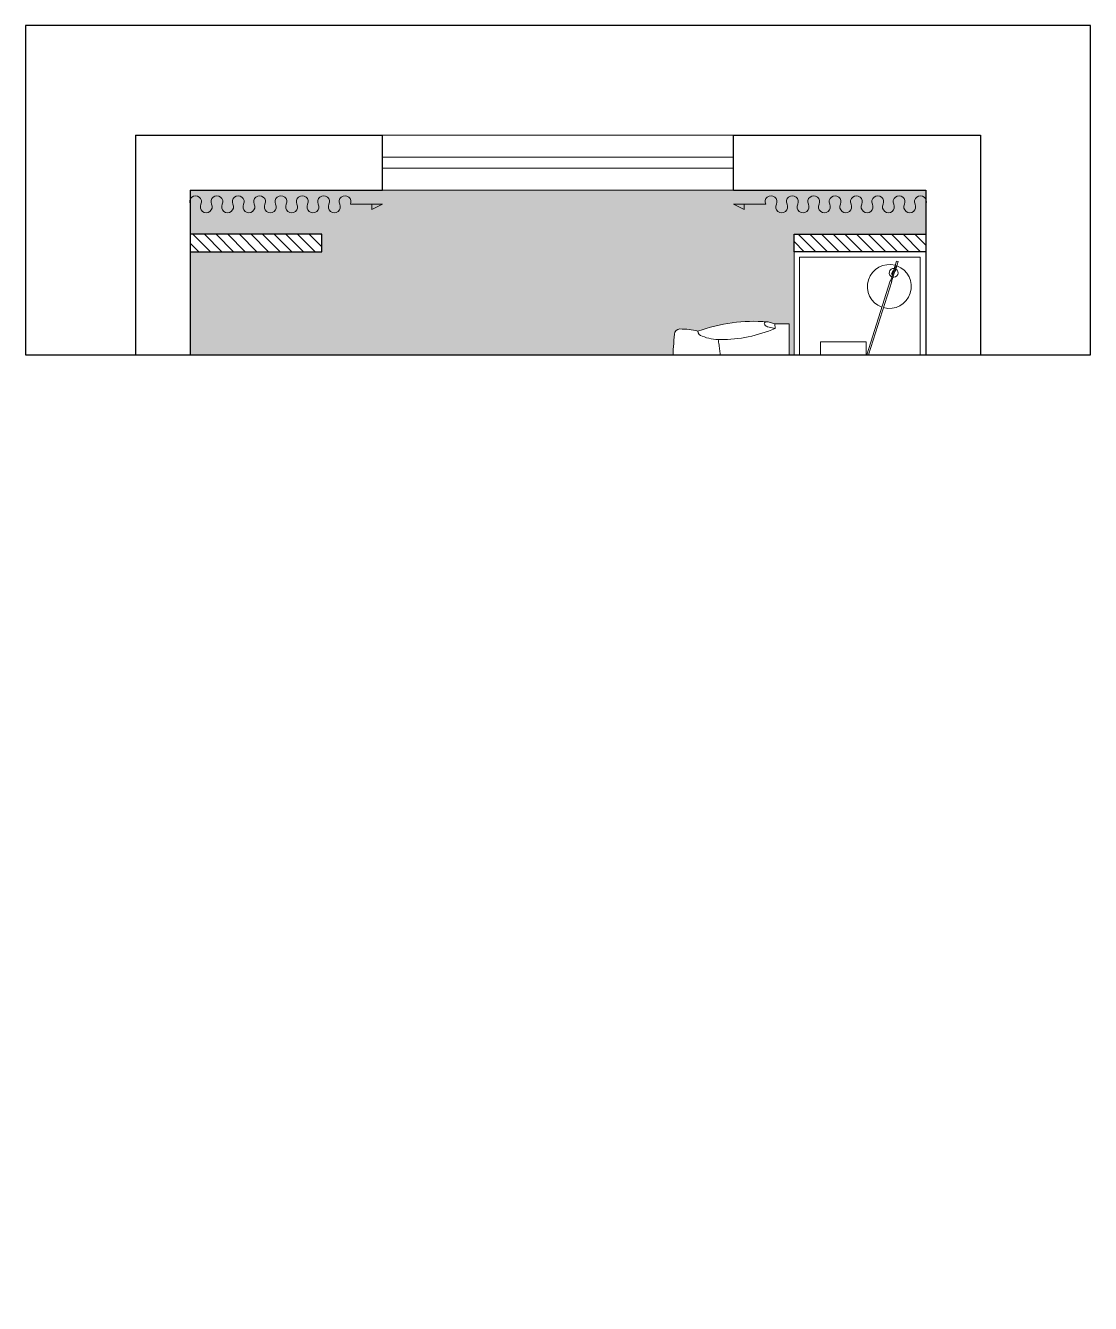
# Model space of a CAD drawing. Header units: millimetres. Extents: x 3162 to 221128, y -144913 to 11496.
# Drawn here: x 215230 to 220080, y -30081 to -24260 of the extents above; entities that cross this region are included whole.
import ezdxf
from ezdxf.xclip import XClip

# ---------------------------------------------------------------- set-up
doc = ezdxf.new("R2010")
doc.units = ezdxf.units.MM
doc.header["$LTSCALE"] = 10
doc.header["$XCLIPFRAME"] = 2
doc.linetypes.add('DASH', pattern=[8.89, 6.35, -2.54])
doc.linetypes.add('HIDDEN', pattern=[9.525, 6.35, -3.175])
for name, color, linetype, lineweight in [('FC-Hatch【平面填充】', 250, 'Continuous', 0), ('FF-Curtain【平面窗帘】', 32, 'Continuous', 0), ('FF-Win【窗】', 132, 'Continuous', 0), ('FF-【活动成品家具】', 51, 'Continuous', 0), ('Hidden【虚线】', 136, 'DASH', 0)]:
    doc.layers.add(name, color=color, linetype=linetype, lineweight=lineweight)
doc.layers.add('WALL_NEW【新建墙体】', color=4, linetype='Continuous')
doc.layers.add('WALL【墙体】', color=7, linetype='Continuous')
pattern_1 = [(45, (-17235.556, 16249.696), (-26.516504, 26.516504), [])]

# ---------------------------------------------------------------- blocks, each defined once
blk = doc.blocks.new('hlw_3_1600_250')
for p, q in [((-0.5, 0.078125), (0.5, 0.078125)), ((-0.5, -0.078125), (0.5, -0.078125))]:
    blk.add_line(p, q)
at = {"linetype": 'HIDDEN', "ltscale": 15}
for p, q in [((-0.5, 0.015625), (0.5, 0.015625)), ((-0.5, -0.015625), (0.5, -0.015625))]:
    blk.add_line(p, q, dxfattribs=at)
blk = doc.blocks.new('tasklight')
at = {"color": 251}
for p, q in [((-25, 96.3), (440.3, 242.9)), ((-22.6, 88.7), (442.7, 235.3)), ((457.5, 270.3), (495.7, 282.4)), ((459, 265.6), (497.2, 277.6)), ((471.1, 227.4), (509.2, 239.4)), ((472.6, 222.7), (510.7, 234.7)), ((474.8, 265.3), (527.3, 281.8)), ((483.9, 236.7), (536.3, 253.2)), ((487.8, 282.5), (492.5, 284)), ((488.5, 280.1), (487.8, 282.5)), ((491.5, 270.6), (490, 275.3)), ((493.3, 281.6), (492.5, 284)), ((496.3, 272.1), (494.8, 276.8)), ((497.2, 277.6), (495.7, 282.4)), ((500.6, 242), (502.1, 237.2)), ((505.3, 243.5), (506.8, 238.7)), ((508.3, 233.9), (509.1, 231.5)), ((509.2, 239.4), (510.7, 234.7)), ((503.6, 232.4), (504.3, 230)), ((504.3, 230), (509.1, 231.5)), ((-115.6, 67.8), (-70.8, 81.9)), ((-113.2, 60.1), (-115.6, 67.8)), ((-113.2, 60.1), (-68.4, 74.3)), ((-96, 71.9), (-24.4, 94.4)), ((-94.8, 68), (-96, 71.9)), ((-94.8, 68), (-23.2, 90.6)), ((-71.7, 84.7), (-56.5, 89.6)), ((-70.8, 81.9), (-71.7, 84.7)), ((-55.6, 86.7), (-70.8, 81.9)), ((-70.8, 81.9), (-70.2, 80)), ((-69, 76.2), (-68.4, 74.3)), ((-67.4, 80.9), (-68, 82.8)), ((-57.8, 83.9), (-58.4, 85.8)), ((-55.6, 86.7), (-56.5, 89.6)), ((-22.6, 88.7), (-25, 96.3))]:
    blk.add_line(p, q, dxfattribs=at)
for radius in [35, 15]:
    blk.add_circle((572.3, 280.3), radius, dxfattribs=at)
for centre, radius, start, end in [((572.3, 280.3), 70, 209.85888, 185.11163), ((465, 246.5), 25, 107.48525, 287.48525), ((465, 246.5), 20, 107.48525, 287.48525), ((479.4, 251), 15, 107.48525, 287.48525), ((572.3, 280.3), 45, 178.01403, 216.95647), ((0, 100), 100, 19.7777, 195.19281), ((0, 100), 100, 199.7777, 15.19281), ((-62, 80.5), 20, 209.02221, 185.94829)]:
    blk.add_arc(centre, radius, start, end, dxfattribs=at)
blk = doc.blocks.new('海龙_04090929')
at = {"color": 0, "linetype": 'ByBlock'}
for p, q in [((271.2, -44.5, 0), (-271.2, -45.4, 0)), ((-271.1, -109.6, 0), (-271.2, -45.4, 0)), ((271.3, -108.7, 0), (271.2, -44.5, 0)), ((-278.9, -136.2, 0), (-271.1, -109.6, 0)), ((-271.1, -109.6, 0), (-250.2, -109.5, 0)), ((-271.1, -109.6, 0), (-250.2, -109.5, 0)), ((-250.2, -109.5, 0), (-258, -144.4, 0)), ((-250.2, -109.5, 0), (-258, -144.4, 0)), ((250.4, -108.6, 0), (258.3, -143.6, 0)), ((271.3, -108.7, 0), (250.4, -108.6, 0)), ((250.4, -108.6, 0), (258.3, -143.6, 0)), ((271.3, -108.7, 0), (250.4, -108.6, 0)), ((279.2, -135.3, 0), (271.3, -108.7, 0))]:
    blk.add_line(p, q, dxfattribs=at)
at = {"ltscale": 500}
blk.add_lwpolyline([(600, 577.1), (600, -22.9), (-600, -22.9), (-600, 577.1)], close=True, dxfattribs=at)
at = {"color": 251}
for points in [[(575, 552.1), (575, 2.1), (-575, 2.1), (-575, 552.1)], [(483.8, 61), (233.8, 61), (233.8, 411), (483.8, 411)], [(-189.7, 304.9), (189.7, 304.9), (189.7, 97.6), (-189.7, 97.6)]]:
    blk.add_lwpolyline(points, close=True, dxfattribs=at)
blk.add_lwpolyline([(281, 411), (281, 453.9), (531, 453.9), (531, 103.9), (483.8, 103.9)], dxfattribs=at)
at = {"color": 0, "linetype": 'ByBlock'}
for centre, radius, start, end in [((-825.4, -356.4, 0), 625.9, 359.84129, 23.2355), ((-825.4, -356.4, 0), 625.9, 359.84129, 23.2355), ((826.4, -353.7, 0), 625.9, 156.94898, 180.3432), ((826.4, -353.7, 0), 625.9, 156.94898, 180.3432), ((490.4, -202.2, 0), 773.1, 175.80336, 199.53273), ((-255.2, -145.3, 0), 25.4, 158.99011, 180.62502), ((-255.2, -145.3, 0), 25.4, 180.62502, 200.62672), ((-255.2, -145.3, 0), 25.4, 180.62502, 200.62672), ((-273, -152, 0), 6.35, 200.62672, 296.64596), ((-273, -152, 0), 6.35, 200.62672, 296.64596), ((-281.6, -135, 0), 25.4, 296.64596, 338.28256), ((-281.6, -135, 0), 25.4, 296.64596, 338.28256), ((-489.9, -203.8, 0), 773.1, 340.65176, 4.38113), ((281.9, -134.1, 0), 25.4, 201.90193, 243.53853), ((281.9, -134.1, 0), 25.4, 201.90193, 243.53853), ((273.4, -151.2, 0), 6.35, 243.53853, 339.55777), ((273.4, -151.2, 0), 6.35, 243.53853, 339.55777), ((255.5, -144.5, 0), 25.4, 359.55947, 21.19437), ((255.5, -144.5, 0), 25.4, 339.55777, 359.55947), ((255.5, -144.5, 0), 25.4, 339.55777, 359.55947), ((-411.2, -361.5, 0), 211.7, 337.8885, 0.9101), ((-411.2, -361.5, 0), 211.7, 337.8885, 0.9101), ((2.4, -1560, 0), 1208.4, 80.56409, 99.62039), ((2.4, -1560, 0), 1208.4, 80.56409, 99.62039), ((412.2, -360.1, 0), 211.7, 179.27439, 202.29599), ((412.2, -360.1, 0), 211.7, 179.27439, 202.29599), ((133.9, -545.8, 0), 381.7, 167.11391, 179.48638), ((-239.7, -435.3, 0), 25.4, 273.35663, 346.67419), ((-239.7, -435.3, 0), 25.4, 273.35663, 346.67419), ((241, -434.5, 0), 25.4, 193.5103, 266.82786), ((241, -434.5, 0), 25.4, 193.5103, 266.82786), ((-132.2, -546.2, 0), 381.7, 0.69811, 13.07057), ((-222.4, -542.6, 0), 25.4, 179.50765, 265.22035), ((-3.4, 2077, 0), 2654.1, 265.22035, 274.96413), ((224, -541.9, 0), 25.4, 274.96413, 0.67683)]:
    blk.add_arc(centre, radius, start, end, dxfattribs=at)
at = {"color": 251, "extrusion": (-2.3211e-12, 1.2757e-12, -1), "zscale": -1, "rotation": 180.1031689503806}
blk.add_blockref('tasklight', (441.3, 511.2, 0), dxfattribs=at)
blk = doc.blocks.new('海龙_05091009')
at = {"layer": 'FC-Hatch【平面填充】'}
h = blk.add_hatch(dxfattribs=at)
h.set_pattern_fill('AR-SAND', color=256, scale=2.5)
h.set_pattern_definition([(37.5, (-3375, -1675), (-4, 122.3533), [0, -96.52, 0, -107.95, 0, -103.1875]), (7.5, (-3375, -1675), (112.381, 179.2063), [0, -52.07, 0, -86.995, 0, -33.3375]), (327.5, (-3453.1, -1675), (197.748, 0.3593), [0, -31.75, 0, -114.3, 0, -149.225]), (317.5, (-3453.1, -1675), (190.889, 55.7323), [0, -15.875, 0, -74.93, 0, -85.725])])
h.paths.add_polyline_path([(1175, -260), (1175, 75), (1175, 1075), (1175, 1195), (1074, 1195), (1074, 1207), (755, 1207), (289.7, 1207), (278, 1207), (278, 1195), (175, 1195), (175, 1675), (-210, 1675), (-210, 1225), (-585, 1225), (-585, 1125), (-1335, 1125), (-1335, 1225), (-1710, 1225), (-1710, 1675), (-1895, 1675), (-1895, 1075), (-3095, 1075), (-3175, 1075), (-3175, 1675), (-3375, 1675), (-3375, 800), (-3375, -800), (-3375, -1675), (-3175, -1675), (-3175, -1075), (-3095, -1075), (-3095, -1675), (-2510, -1675), (-2510, -1255, -0.266667), (-1910, -1255), (-1910, -1675), (-1860, -1675), (-1860, 325), (-807.9, 325, -0.082962), (-741.3, 535.6), (-746.5, 538.8), (-740.3, 537.5, -0.067604), (-636.9, 685.4), (-641, 689.8), (-635.5, 686.9, -0.067604), (-496, 801.4), (-498.8, 806.8), (-494.2, 802.5, -0.067604), (-329, 875.1), (-330.2, 881.1), (-327, 875.7, -0.136638), (32.7, 877.3), (34.7, 883), (34.7, 876.7, -0.067604), (200.5, 805.6), (204, 810.5), (202.3, 804.5, -0.067604), (342.8, 691.2), (347.5, 695), (344.2, 689.7, -0.067604), (448.9, 542.7), (454.5, 545.1), (449.9, 540.8, -0.067604), (511.1, 371.1), (517.1, 371.9), (511.5, 369, -0.067604), (524.6, 189.1), (530.7, 188.2), (524.5, 186.9, -0.067604), (488.6, 10.1), (494.1, 7.7), (487.9, 8.1, -0.067604), (405.6, -152.5), (410.3, -156.3), (404.3, -154.2, -0.067604), (281.8, -286.6), (285.2, -291.6), (280.1, -288, -0.067604), (126.4, -382.4), (128.4, -388.1), (124.4, -383.2, -0.067604), (-49.1, -432.7), (-48.7, -438.7), (-51.2, -433, -0.00331), (-60, -434.1), (-60, -1675), (-10, -1675), (-10, -1255, -0.266667), (590, -1255), (590, -1675), (1175, -1675), (1175, -1460)])
h.paths.add_polyline_path([(-2268.8, 530.7, -0.042541), (-2719.6, 530, -0.392693), (-2742.8, 555.5, -0.054013), (-2733.3, 637.2, -0.104388), (-2775.6, 953.7, -0.080415), (-2773.9, 961.7), (-2766.1, 988.3), (-2766.2, 1052.5), (-2223.8, 1053.3), (-2223.7, 989.2), (-2215.8, 962.6, -0.080415), (-2214.1, 954.6, -0.104388), (-2255.4, 638, -0.054013), (-2245.6, 556.3, -0.392693)], flags=16)
at = {"layer": 'WALL_NEW【新建墙体】'}
h = blk.add_hatch(dxfattribs=at)
h.set_pattern_fill('ANSI31', color=8, scale=11.811024)
h.set_pattern_definition(pattern_1)
h.paths.add_polyline_path([(-3175, 1075), (-3095, 1075), (-3095, 1675), (-3175, 1675)])
h = blk.add_hatch(dxfattribs=at)
h.set_pattern_fill('ANSI31', color=8, scale=11.811024)
h.set_pattern_definition(pattern_1)
h.paths.add_polyline_path([(-3175, -1675), (-3095, -1675), (-3095, -1075), (-3175, -1075)])
at = {"layer": 'FF-Curtain【平面窗帘】'}
for points in [[(-3311, 1675, 1.6), (-3311, 1626.4, -1.6), (-3311, 1577.8, 1.6), (-3311, 1529.2, -1.6), (-3311, 1480.6, 1.6), (-3311, 1431.9, -1.6), (-3311, 1383.3, 1.6), (-3311, 1334.7, -1.6), (-3311, 1286.1, 1.6), (-3311, 1237.5, -1.6), (-3311, 1188.9, 1.6), (-3311, 1140.3, -1.6), (-3311, 1091.7, 1.6), (-3311, 1043.1, -1.6), (-3311, 994.4, 1.6), (-3311, 945.8), (-3311, 897.2), (-3311, 848.6), (-3311, 800), (-3286.7, 848.6), (-3311, 848.6)], [(-3311, -1675, -1.6), (-3311, -1626.4, 1.6), (-3311, -1577.8, -1.6), (-3311, -1529.2, 1.6), (-3311, -1480.6, -1.6), (-3311, -1431.9, 1.6), (-3311, -1383.3, -1.6), (-3311, -1334.7, 1.6), (-3311, -1286.1, -1.6), (-3311, -1237.5, 1.6), (-3311, -1188.9, -1.6), (-3311, -1140.3, 1.6), (-3311, -1091.7, -1.6), (-3311, -1043.1, 1.6), (-3311, -994.4, -1.6), (-3311, -945.8), (-3311, -897.2), (-3311, -848.6), (-3311, -800), (-3286.7, -848.6), (-3311, -848.6)]]:
    blk.add_lwpolyline(points, format="xyb", dxfattribs=at)
at = {"layer": 'WALL_NEW【新建墙体】'}
for points in [[(-3175, 1675), (-3095, 1675), (-3095, 1075), (-3175, 1075)], [(-3175, -1675), (-3095, -1675), (-3095, -1075), (-3175, -1075)]]:
    blk.add_lwpolyline(points, close=True, dxfattribs=at)
at = {"layer": 'WALL【墙体】'}
for p, q in [((-3625, 800), (-3625, 1925)), ((-3625, 1925), (3375, 1925)), ((-3375, 800), (-3375, 1675)), ((-3375, 1675), (3375, 1675)), ((-3375, 800), (-3625, 800)), ((-3625, -1925), (-3625, -800)), ((-3375, -800), (-3625, -800)), ((-3375, -1675), (-3375, -800)), ((-3375, -1675), (3375, -1675)), ((-3625, -1925), (3625, -1925))]:
    blk.add_line(p, q, dxfattribs=at)
at = {"layer": 'FF-Win【窗】', "xscale": 1600, "yscale": 1600, "zscale": 1600, "rotation": 90}
blk.add_blockref('hlw_3_1600_250', (-3500, 0), dxfattribs=at)
at = {"layer": 'FF-【活动成品家具】'}
blk.add_blockref('海龙_04090929', (-2495, 1097.9), dxfattribs=at)

msp = doc.modelspace()

# ---------------------------------------------------------------- linework, layer by layer
at = {"layer": 'Hidden【虚线】'}
msp.add_lwpolyline([(215229.6, -24260), (215229.6, -25760), (220079.6, -25760), (220079.6, -24260)], close=True, dxfattribs=at)

# ---------------------------------------------------------------- block references
at = {"layer": 'WALL_NEW【新建墙体】'}
ref = msp.add_blockref('海龙_05091009', (217654.6, -28385), dxfattribs=dict(at, rotation=270))
XClip(ref).set_block_clipping_path([(-4124.9999941629, -2424.9999802007), (-2624.9999941629, 2425.0000197993)])

doc.saveas('drawing.dxf')
